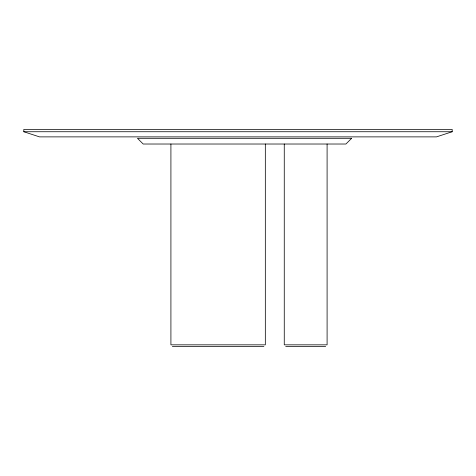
<?xml version="1.0" encoding="UTF-8"?>
<svg xmlns="http://www.w3.org/2000/svg" width="476" height="476" viewBox="0 0 476 476"><rect width="100%" height="100%" fill="white"/><g stroke="black" fill="none" stroke-linecap="round" stroke-linejoin="round"><path stroke-width="0.71" d="M452.2 131.733L436.492 136.88L39.508 136.88L23.8 131.733L23.8 129.448L452.2 129.448L452.2 131.733L23.8 131.733M172.348 346.552L263.9 346.552M285.689 346.552L325.667 346.552M327.095 144.02L327.095 344.838L284.261 344.838L284.261 144.02M265.328 144.02L265.328 344.838L170.914 344.838L170.914 144.02M351.639 138.308L345.927 144.02L143.181 144.02L137.469 138.308L351.639 138.308"/></g></svg>
